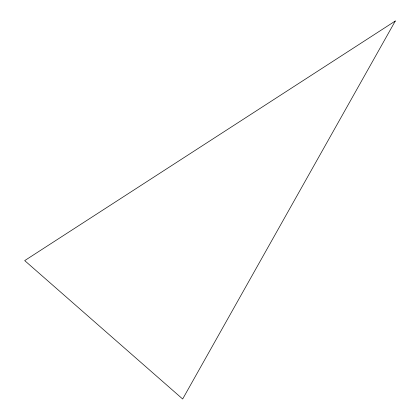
<?xml version="1.0" encoding="UTF-8"?>
<svg xmlns="http://www.w3.org/2000/svg" width="420" height="420" viewBox="0 0 420 420"><rect width="100%" height="100%" fill="white"/><g stroke="black" fill="none" stroke-linecap="round" stroke-linejoin="round"><path stroke-width="0.63" d="M395.304 21L182.663 399L24.696 260.605L395.304 21"/></g></svg>
